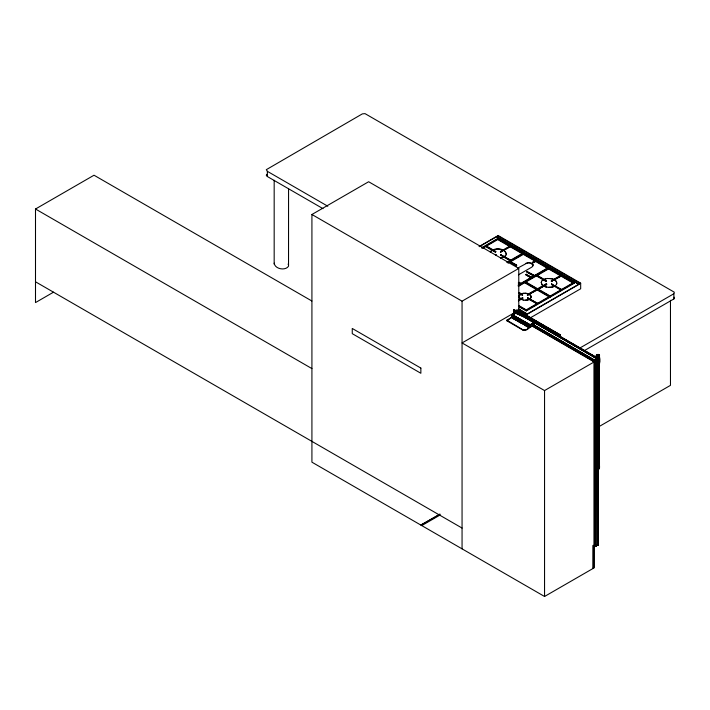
<?xml version="1.0" encoding="UTF-8"?>
<svg xmlns="http://www.w3.org/2000/svg" width="710" height="710" viewBox="0 0 710 710"><rect width="100%" height="100%" fill="white"/><g stroke="black" fill="none" stroke-linecap="round" stroke-linejoin="round"><path stroke-width="1.06" d="M599.533 356.597L598.37 357.228L598.37 545.049L597.793 545.351L598.37 545.049L597.758 544.774L595.024 546.54L595.06 361.212L597.758 359.588L598.361 359.837L597.74 360.13M596.604 358.586L596.631 355.923M597.305 360.591L597.305 357.174L596.347 356.597M597.509 360.636C599.062 358.807 595.033 354.077 596.808 357.263M598.37 464.367C597.678 471.555 600.074 465.156 599.071 466.523M597.944 467.81L598.929 467.57L598.938 458.917L599.187 467.366L599.559 466.985M598.929 357.361C600.039 356.464 596.613 358.825 596.453 356.606M598.157 364.771L598.938 364.541L598.929 356.216C597.305 354.192 595.654 353.979 596.32 358.674M598.894 467.065C601.024 467.952 596.844 470.011 599.08 468.485L599.08 354.973L598.628 354.494L599.559 355.63L598.894 356.385L596.986 356.385L596.347 355.47L597.438 354.743L597.208 360.618M597.438 357.343C599 358.195 599.861 355.115 599.187 357.157M598.823 355.763L599.275 356.704L598.894 355.701M596.986 357.21L598.441 357.343L599.533 356.615L598.574 357.174L598.574 364.692C600.571 364.017 600.243 356.606 598.761 355.799M529.5 325.269L512.611 315.462L511.954 315.639L528.985 325.242C530.947 328.011 525.506 330.789 523.163 329.937L506.904 320.192L511.697 317.317L512.54 314.974L515.513 313.208L523.971 316.767M598.823 468.147L599.533 467.136L599.08 466.337L599.533 467.136L598.619 467.766L598.574 460.213L599.196 459.122M596.48 355.089L596.4 358.39M598.45 468.955L599.48 468.112L599.4 355.089M599 466.372L599.559 467.002M288.562 188.931L288.535 266.206C285.429 271.069 274.717 269.055 274.211 263.135M596.604 357.041L596.533 356.455L596.693 357.157M596.56 355.009C598.051 353.456 596.569 357.405 596.799 355.799M598.157 467.464L599.346 467.002L599.187 466.301M599.275 459.743L599.533 467.144L598.672 467.837C597.208 467.837 599.87 467.606 598.672 467.837M512.229 316.669L511.741 317.281L511.954 315.639M515.362 313.27L512.434 315.391M529.944 325.588L533.796 322.313L533.893 323.032C528.737 323.121 528.48 330.816 533.964 324.292M529.261 325.499C531.089 327.558 525.826 331.357 523.163 330.265L506.993 320.858L512.194 316.908M559.116 336.868L559.684 336.602L559.915 334.552L556.134 334.348L544.677 327.931M514.777 310.669L517.697 310.217L560.021 334.658L559.684 336.602M599.16 355.958L599.329 356.917L598.938 355.967M599.382 466.568L599.444 466.985M598.21 510.836L598.113 512.034M597.687 355.435L597.438 360.671M593.125 568.24L593.24 545.28M593.24 568.106L593.161 545.431M598.246 511.945L598.139 511.156M599.134 468.671C598.29 469.088 599.4 467.695 599.275 466.914M512.54 315.409L512.221 315.737L512.709 315.151M529.66 325.801L512.292 315.409M599.062 354.822L598.202 354.45L598.734 354.672M596.4 355.923L597.172 354.849M596.551 356.331L596.799 359.952M596.799 357.023L596.693 356.083M599.426 356.606L598.77 357.201M598.113 511.626L598.122 510.694M513.783 313.394L512.354 314.202L514.022 313.731L514.022 309.764L595.876 357.015L595.743 546.025L598.006 544.818M531.178 296.736C530.796 300.082 526.385 300.658 523.714 300.028M531.027 297.756L530.911 295.821M506.053 254.952L506.266 253.639L505.067 251.287M533.139 265.194L531.985 267.022L518.495 274.805M511.928 316.962L529.598 327.088M597.554 354.467L598.335 354.467L596.409 355.231M598.299 469.044L598.193 355.435M595.024 361.355L595.779 360.698M596.604 354.973L596.498 358.257M598.512 354.663C601.077 356.109 596.444 356.411 596.32 355.63M599.48 355.346L599.48 355.923L598.894 354.876M598.707 468.609L598.796 467.881M599.48 468.227L598.308 468.884M598.317 511.883L598.228 510.943L598.344 511.608M524.495 325.1L529.083 327.745L529.216 327.301L511.741 317.281M530.095 325.251L530.228 324.816L512.797 315.08M598.122 511.99L598.21 512.061M541.233 282.509L541.579 281.249M556.462 284.533L556.809 283.281M598.663 354.778L599.382 355.213L599.116 468.556M597.367 354.663C596.045 355.044 598.148 353.704 597.208 355.621M598.699 468.902L599.48 467.535M543.443 325.508L517.697 310.217L517.998 311.45M511.83 317.548L529.261 327.612L529.341 327.088L529.083 327.745L529.314 327.141M529.997 325.411L530.228 324.816L529.953 325.526L530.05 324.949L512.62 314.885M559.507 336.735L559.737 336.132M511.883 317.077L512.221 316.687L516.871 319.482M598.938 365.961L598.832 366.795L598.894 366.351M598.938 363.396L598.894 459.308M599.48 468.112L598.734 467.198M594.971 546.576L594.998 361.381L595.814 360.689L594.323 361.523L594.314 546.709L595.779 545.884M597.705 357.325L599.16 356.979M599.453 355.311C597.527 358.514 596.577 354.556 596.631 354.876M517.191 310.288L560.083 334.916L549.07 328.81M519.143 295.777L520.625 294.224L523.305 293.239M593.081 568.302L592.628 568.373M490.335 252.281L491.08 251.056M506.053 254.846L505.307 256.061L502.44 257.721M532.633 266.525L532.962 264.555L530.911 263.037M598.37 457.693L599.275 457.178L598.938 456.353M559.64 336.291L559.116 336.54M512.221 315.737L512.629 315.24M541.579 281.364L542.431 280.21L545.395 278.737M556.462 284.426C554.439 287.532 550.01 287.834 546.7 287.044A8.458 4.881 0 0 1 542.12 284.692L541.419 283.565M598.832 364.23L599.08 363.493M598.832 457.187L599.08 456.45M598.832 459.752L599.08 459.015M533.929 322.997L533.938 322.429M598.894 366.706L599.08 366.058M598.894 459.672L599.275 459.237L599.275 466.656M597.429 355.524L598.69 355.453L598.663 354.601M513.641 313.208L512.46 314.246L513.889 313.465L513.889 310.101L513.454 310.199L514.022 309.764M599.32 468.28L599.249 467.535M516.995 310.297L514.865 310.483L517.191 310.616M266.685 174.332L266.286 175.299L267.368 176.533L323.006 208.66M596.551 356.917L596.808 355.976M599.08 357.023L598.929 356.216M599.382 468.245L598.193 468.742M597.9 359.73L598.042 359.81M530.139 325.215L527.388 323.618M520.625 294.109L518.992 296.682L520.927 299.194M530.468 298.484L528.311 299.744L525.302 300.17M491.08 251.162C495.207 247.444 504.348 247.914 506.266 253.754M505.307 255.955L500.514 258.156M596.604 356.704L596.604 356.296M599.071 467.482L599.533 467.144M599.249 468.582L598.202 469.008M595.734 360.724L594.243 361.461L594.27 546.7L595.814 545.875M579.387 348.299L673.87 293.745L674.296 292.192L365.029 113.635L362.34 113.884L266.303 169.681L267.368 171.332L327.807 206.228M584.161 350.74L673.87 298.945L674.473 298.244L674.136 297.17M598.512 355.32L599.48 355.701M598.157 367.336L599.275 366.28M599.08 467.393L598.175 467.846M595.14 545.75L595.654 545.875L594.243 546.647L597.758 544.774M542.431 280.326L547.303 278.4M555.61 285.455L552.646 286.938L548.706 287.319M597.216 355.204L596.498 356.056L597.208 356.464M53.507 292.183L35.5 302.584L35.5 209.015L94.022 175.219L311.894 301.013M532.101 325.757L594.447 361.754L594.447 567.672L544.552 596.48L311.921 462.174L311.921 214.491L368.641 181.742L518.779 268.424L518.779 311.628M479.135 246.547L498.189 235.542L580.673 283.166L580.673 288.775L530.175 317.929M479.321 246.663L496.538 236.723L579.014 284.346L496.538 236.723M481.593 247.817L497.719 238.507L574.221 282.678L574.221 283.237L526.279 310.918L518.682 306.525M482.001 248.101L497.737 239.013L522.516 253.319L506.78 262.407M482.898 248.136L485.613 246.574L495.367 252.21L495.757 251.42L486.004 245.793L486.004 246.352L497.737 239.572L509.922 246.61L509.922 246.042L500.47 251.5L500.47 252.068L510.339 246.84L522.516 253.878M495.757 251.42L495.367 252.21M500.47 252.068L510.339 246.281L510.339 246.84M500.63 254.686L510.392 260.321L510.392 260.881L500.63 255.245L500.63 254.686L510.783 260.091M500.63 255.245L501.02 254.464M508.165 262.079L523.359 253.31L523.341 254.358L510.144 261.972L510.144 261.413L516.614 265.149L516.614 265.709L509.753 262.203L508.067 263.17M508.067 262.611L523.341 253.789L547.738 267.883L544.916 270.075M509.753 262.203L509.753 261.635L516.614 265.149M517.705 268.123L527.672 262.736M311.921 214.491L462.059 301.173L518.779 268.424M532.331 262.452L535.34 260.721L535.34 261.28L532.331 263.011L532.331 262.452L535.748 260.952L535.748 261.52L547.738 268.442M532.331 263.011L535.748 261.52M526.944 271.566L534.151 275.72L534.151 276.288L526.944 272.125L526.944 271.566L534.541 275.498L534.541 276.057L539.254 273.341M526.944 272.125L534.541 276.057M525.995 274.38L531.24 277.406L531.24 277.965L525.995 274.947L525.995 274.38L531.621 277.184M525.995 274.947L530.752 277.237M518.264 284.896L520.173 283.796L520.173 284.355L518.335 283.29M519.108 282.278L520.954 283.343L547.738 267.883M518.202 285.411L548.582 267.874L548.582 268.433M523.758 282.287L529.367 279.048M518.309 285.819L524.628 282.172L549.407 296.478L549.407 297.037L524.628 282.74L518.309 286.387M574.221 283.237L548.564 268.353L525.409 281.728L550.188 296.034L573.343 282.66L573.343 283.219L548.564 268.912L525.409 282.287M518.682 292.742L522.596 294.561L522.596 295.12L518.682 293.301M546.531 280.743L546.15 281.524L546.531 280.743L536.822 275.134L536.822 275.693M518.877 299.567L522.764 297.801L522.764 298.36L518.415 300.871M527.406 294.641L536.813 289.21L536.813 289.769L527.406 295.2L527.406 294.641L537.23 289.449L537.23 290.008L527.406 295.2M546.283 283.743L537.594 288.757L537.594 289.316L546.7 284.541L546.283 283.743L546.283 284.302M551.342 280.823L560.749 275.391L560.749 275.95L551.342 281.382L551.342 280.823L561.166 275.631M518.415 300.303L522.764 297.801M546.7 283.973L538.003 288.997L538.003 289.556L546.7 284.541M518.877 300.126L522.764 298.36M551.342 281.382L561.166 276.19L561.228 275.586M527.574 297.88L537.284 303.481L537.284 304.049L527.574 298.44L527.574 297.88L537.665 303.259M561.22 289.662L561.22 290.221L551.51 284.621L551.51 284.062L561.601 289.44M527.574 298.44L536.787 303.312M551.51 284.621L551.892 283.831M511.954 314.131L462.059 342.939L544.552 390.562L594.447 361.754M511.937 315.728L512.611 315.462M518.753 305.522L526.252 309.853L549.407 296.478M574.221 282.678L526.252 310.412L518.682 305.966M525.409 315.062L580.673 283.166M518.753 309.169L527.379 314.157L579.014 284.346M528.985 325.242L529.66 325.633L529.048 325.278M529.944 326.467L527.823 325.57M529.367 326.919L529.971 326.6M529.66 326.733L530.228 326.964L533.964 324.621M595.876 357.015L595.299 357.45L513.454 310.199M513.747 310.616L595.734 357.946L595.299 357.45M592.326 360.804L597.119 358.364L592.495 360.937L533.166 326.653M592.442 360.884L597.012 358.257M599.071 357.263L598.37 357.556M592.69 361.239L597.199 358.488L592.548 360.999M593.622 360.831L597.234 358.55M594.243 361.461L597.758 359.588L597.82 545.36L597.944 355.461M595.876 360.831L598.006 359.633L597.74 545.2M439.818 514.129L420.861 525.072L440.12 514.297M421.767 525.586L439.756 515.185M598.849 426.701L670.471 385.352L670.471 300.294M598.761 467.322L599.382 467.402M595.06 546.389L597.864 544.916L595.663 546.043L595.734 357.946M598.938 460.062L598.37 460.257M598.548 468.982L598.601 355.382M559.595 334.88L560.057 334.73L557.235 334.836M512.647 313.793L513.791 313.341M598.761 357.112L597.687 357.387M559.32 334.694L559.684 334.517M492.314 250.222L497.959 248.953L503.736 250.417M514.031 313.74L513.712 313.554M529.687 326.822L530.139 326.662M512.904 313.776L513.658 313.545M521.859 293.683C524.894 292.733 529.083 292.981 530.911 295.937M524.024 330.496L524.512 330.052M515.309 310.554L516.791 310.297M594.323 361.523L594.971 361.399M598.157 357.254L597.944 357.334M597.128 354.991C595.131 356.429 601.033 355.79 598.734 354.92M597.944 356.571L598.441 356.518M597.509 357.316L596.879 357.086L598.193 357.378L596.799 357.112L596.799 356.296M547.303 278.506L551.342 278.622A8.458 4.881 0 0 1 555.921 280.983L556.622 282.216M524.876 293.248L527.947 293.762L530.255 295.085M528.772 262.78L529.873 262.886M549.336 278.471L551.342 278.737A8.458 4.881 0 0 1 555.921 281.089M598.202 354.45L598.699 354.556M522.223 299.664L523.714 300.144M523.731 330.141L523.163 330.265M597.216 354.778C595.406 355.488 599.835 356.544 598.991 354.725M529.829 326.999L521.424 322.056M522.223 299.771L519.915 298.342L518.992 296.576M523.971 317.095L516.33 313.305M524.832 316.802L530.503 319.988M540.896 325.819L542.786 326.875M497.701 235.827L580.185 283.441M523.341 254.358L535.34 261.28M500.47 251.5L500.878 252.307M495.757 251.988L485.613 246.015L485.613 246.574M546.531 281.302L536.441 275.356L536.441 275.915L546.15 281.524M551.51 284.062L561.601 289.999M510.144 261.972L516.614 265.709M524.61 281.71L550.25 296.514L550.25 297.073M519.108 282.731L520.98 283.805M518.335 282.731L520.173 283.796M519.072 292.52L522.596 294.561M519.072 293.079L522.596 295.12M518.753 308.948L527.379 314.157M545.36 326.618L547.277 327.718M550.144 329.378L556.844 333.238M517.501 310.581L548.315 328.455M595.734 357.201L513.889 309.95M513.889 310.101L595.734 357.361M560.634 337.232L562.542 338.333M564.45 339.442L566.358 340.543M569.216 342.193L571.124 343.294M573.032 344.394L574.94 345.495M577.807 347.154L579.715 348.255M581.623 349.355L584.481 351.006M586.389 352.107L588.297 353.207M590.214 354.308L593.072 355.967M594.98 357.068L597.27 358.665M513.454 310.359L595.734 357.787M513.747 310.776L595.601 358.026M532.926 324.452L595.876 360.804M532.784 324.532L595.601 360.955L532.784 324.692M512.54 314.974L530.228 324.816M513.623 315.675L525.551 322.562M512.389 315.178L529.829 325.242M514.981 317.326L524.149 322.624M525.986 323.689L527.823 324.745M513.144 317.095L515.895 318.808M517.732 319.748L523.234 323.05M525.072 324.106L526.909 325.162M518.708 320.538L520.545 321.594M529.625 326.973L511.937 316.855L529.491 327.319M529.341 327.523L511.653 317.681M513.49 318.737L515.327 319.802M517.155 320.858L521.743 323.503M35.5 209.015L311.921 368.596M595.566 545.83L594.909 545.67M35.5 281.79L462.059 528.062M533.849 322.349L524.992 317.565M524.992 317.237L533.893 322.695M532.109 323.423L533.893 324.843L533.991 324.372M599 355.852L599.196 364.336M532.962 264.67L529.873 262.771L525.799 263.339M599.134 354.778L599.48 355.231M598.69 355.453L599.32 355.923M288.109 264.058L288.562 265.149M556.622 282.101L556.809 283.388M541.233 282.394L542.12 284.808A8.458 4.881 0 0 0 546.7 287.159M673.87 293.745L673.87 298.945M599.196 366.165L599.196 457.293M596.045 360.778L595.921 546.008M595.06 361.204L595.024 546.54M551.759 281.053L551.759 281.621M550.188 296.034L550.188 296.594M548.564 268.353L548.564 268.912M544.552 390.562L544.552 596.48M532.74 262.691L532.74 263.25M527.965 297.65L527.965 298.218M527.823 294.881L527.823 295.44M527.335 271.335L527.335 271.903M526.385 274.158L526.385 274.717M526.252 309.853L526.279 310.918M524.628 282.172L524.628 282.74M522.347 297.561L522.347 298.12M522.214 294.783L522.214 295.342M520.954 283.343L520.954 283.902M516.223 265.371L516.223 265.93M506.94 320.112L506.993 320.858M497.719 238.507L497.737 239.572M495.864 239.572L495.864 240.131M462.059 301.173L462.059 548.857M274.175 180.242L274.175 264.2M267.368 171.332L267.368 176.533M595.566 360.653L595.566 360.653M495.917 254.606L495.509 254.366L495.917 255.165L495.917 254.606M420.861 368.082L352.258 328.464L352.258 333.664L420.861 373.274L420.861 368.082"/></g></svg>
